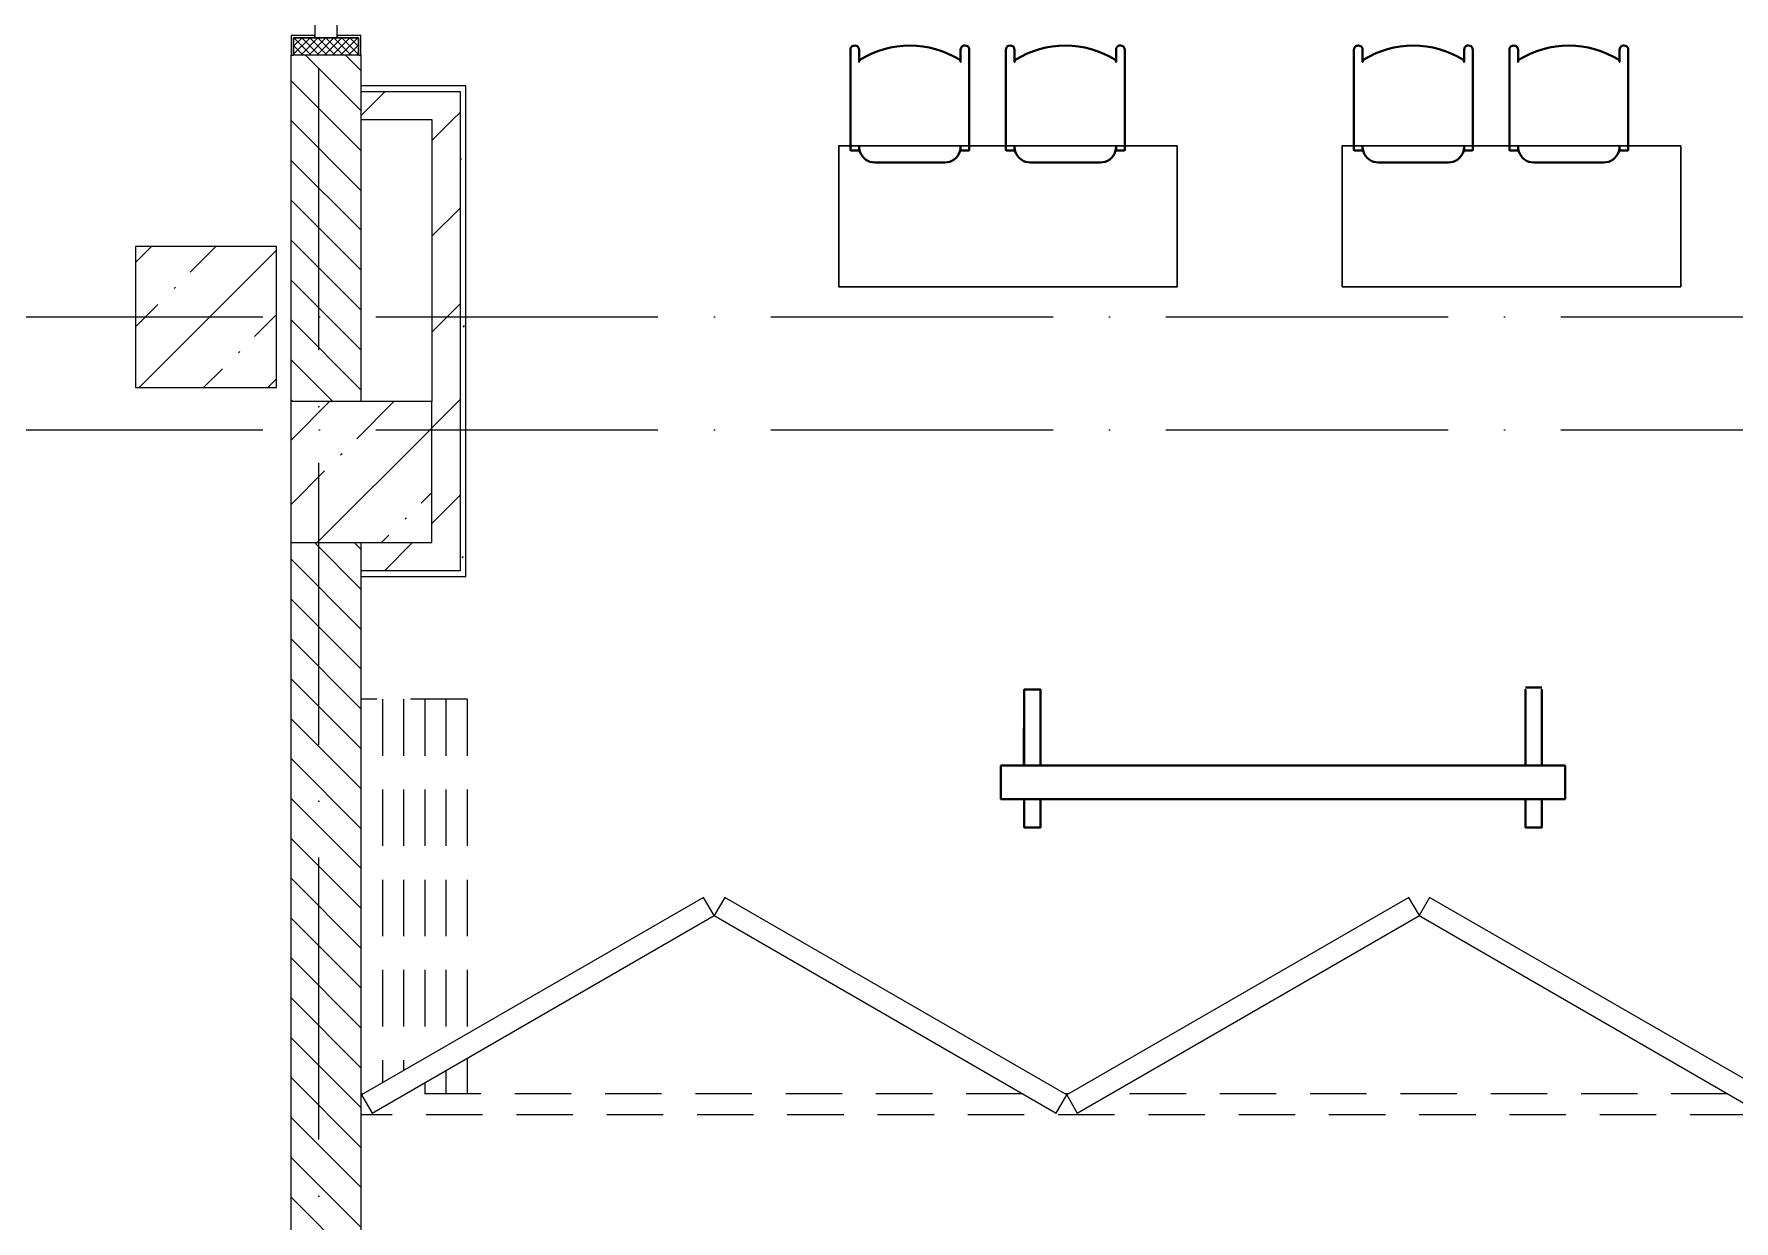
# Model space of a CAD drawing. Header units: millimetres. Extents: x -6467 to 105918, y -7090 to 92481.
# Drawn here: x 92340 to 98366, y 40025 to 44235 of the extents above; entities that cross this region are included whole.
import ezdxf

# ---------------------------------------------------------------- set-up
doc = ezdxf.new("R2010")
doc.units = ezdxf.units.MM
doc.linetypes.add('200_ШТРИХ__ш1_п0_6_', pattern=[320, 200, -120])
doc.linetypes.add('50_200_ШТРИХ_1Т_ш5_п1_п1_', pattern=[1400, 1000, -200, 0, -200])
for name, color, linetype, lineweight in [('A-DOOR', 7, 'Continuous', 9), ('A-DOOR-2', 7, 'Continuous', 5), ('A-DOOR-3', 7, '200_ШТРИХ__ш1_п0_6_', 5), ('A-DOOR-FRAM', 7, 'Continuous', 9), ('A-DOOR-FRAM-2', 7, 'Continuous', 5), ('A-WALL', 7, 'Continuous', 5), ('A-WALL-FNSH-1', 7, 'Continuous', 5), ('I-WALL', 7, 'Continuous', 5), ('S-COLS', 7, 'Continuous', 9), ('S-COLS-1', 7, 'Continuous', 5)]:
    doc.layers.add(name, color=color, linetype=linetype, lineweight=lineweight)
for name, color, linetype, lineweight, true_color in [('A-GENM-1', 7, 'Continuous', 9, 0xaaaaaa), ('I-WALL-1', 7, 'Continuous', 5, 0x787878), ('мебель 2 этаж-1', 7, 'Continuous', 40, 0xaaaaaa), ('Оси-3', 7, '50_200_ШТРИХ_1Т_ш5_п1_п1_', 9, 0xaaaaaa), ('ТХ_функционал-2', 7, 'Continuous', 40, 0xaaaaaa), ('ТХ_функционал-4', 7, 'Continuous', 20, 0xaaaaaa), ('ТХ_функционал-9', 7, 'Continuous', 30, 0xaaaaaa)]:
    doc.layers.add(name, color=color, linetype=linetype, lineweight=lineweight, true_color=true_color)
pattern_1 = [(135, (0, 0), (-70.71068, -70.71068), [])]
pattern_2 = [(0, (0, 0), (406.4, 101.6), [6.706, -298.094, 6.706, -298.094, -1625.6]), (0, (0, 0), (406.4, 101.6), [-609.6, 6.706, -602.894, 6.706, -298.094, -711.2]), (0, (0, 0), (406.4, 101.6), [-1524, 6.706, -196.494, 6.706, -501.294]), (120, (152.4, 50.8), (-291.18818, 301.15272), [6.706, -298.094, 6.706, -298.094, -1625.6]), (120, (152.4, 50.8), (-291.18818, 301.15272), [-609.6, 6.706, -602.894, 6.706, -298.094, -711.2]), (120, (152.4, 50.8), (-291.18818, 301.15272), [-1524, 6.706, -196.494, 6.706, -501.294]), (240, (203.2, 254), (-115.21182, -402.75272), [6.706, -298.094, 6.706, -298.094, -1625.6]), (240, (203.2, 254), (-115.21182, -402.75272), [-609.6, 6.706, -602.894, 6.706, -298.094, -711.2]), (240, (203.2, 254), (-115.21182, -402.75272), [-1524, 6.706, -196.494, 6.706, -501.294])]
pattern_3 = [(45, (0, 0), (-169.7056, 169.7056), [])]

# ---------------------------------------------------------------- blocks, each defined once
blk = doc.blocks.new('DOR__перегородка__Прямоугольная - Вн_ДПГ_7150х3600h-18482238-АИ_План этажа Радиаторы_2')
at = {"layer": 'A-DOOR-3'}
for p, q in [((0, 0), (7150, 0)), ((2306.7, -75), (4493.8, -75)), ((4643.8, -75), (4655, -75)), ((4805.7, -75), (6993.2, -75)), ((6775.2, -200.9), (6775.2, -75)), ((6850.2, -157.6), (6850.2, -75)), ((6925.2, -114.3), (6925.2, -75)), ((7075.2, -1474.2), (7075.2, -114.3)), ((7143.2, -75), (7150, -75)), ((7000.2, -1474.2), (7000.2, -157.6)), ((6925.2, -1474.2), (6925.2, -200.9)), ((6775.2, -1474.2), (6775.2, -287.5)), ((6850.2, -1474.2), (6850.2, -244.2)), ((6775.2, -1474.2), (7150, -1474.2))]:
    blk.add_line(p, q, dxfattribs=at)
at = {"layer": 'A-DOOR-FRAM'}
for p, q in [((3400.8, -706.9), (2188.4, -6.7)), ((4612.1, -6.7), (3399.7, -706.9)), ((4649.6, -71.7), (4612.1, -6.7)), ((4686.7, -6.7), (4649.2, -71.7)), ((5899.1, -706.9), (4686.7, -6.7)), ((7111.4, -6.7), (5899.1, -706.9)), ((7148.9, -71.7), (7111.4, -6.7)), ((2150.9, -71.7), (3363.3, -771.8)), ((3437.3, -771.8), (4649.6, -71.7)), ((4649.2, -71.7), (5861.6, -771.8)), ((5936.6, -771.8), (7148.9, -71.7)), ((3363.3, -771.8), (3400.8, -706.9)), ((3399.7, -706.9), (3437.3, -771.8)), ((5861.6, -771.8), (5899.1, -706.9)), ((5899.1, -706.9), (5936.6, -771.8))]:
    blk.add_line(p, q, dxfattribs=at)
blk = doc.blocks.new('BSC_Колонна _Прямоугольная - 500х500-V323-АИ_План этажа Радиаторы_2')
at = {"layer": 'S-COLS-1'}
h = blk.add_hatch(dxfattribs=at)
h.set_pattern_fill('FP_219', color=256, style=0, pattern_type=2)
h.set_pattern_definition([(45, (-93500, -42681.04), (-228.0985, 228.0985), []), (45, (-93271.9, -42681.04), (-228.0985, 228.0985), [403.225, -80.645, 6.706, -73.939])])
h.paths.add_polyline_path([(-250, -250), (250, -250), (250, 250), (-250, 250)])
for p, q in [((250, 250), (-250, 250)), ((-250, 250), (-250, -250)), ((250, -250), (250, 250)), ((-250, -250), (250, -250))]:
    blk.add_line(p, q, dxfattribs=at)
blk = doc.blocks.new('BSC_Колонна _Прямоугольная - 500х500-V329-АИ_План этажа Радиаторы_2')
at = {"layer": 'S-COLS-1'}
h = blk.add_hatch(dxfattribs=at)
h.set_pattern_fill('FP_224', color=256, style=0, pattern_type=2)
h.set_pattern_definition([(45, (-92950, -43231.04), (-228.0985, 228.0985), []), (45, (-92721.9, -43231.04), (-228.0985, 228.0985), [403.225, -80.645, 6.706, -73.939])])
h.paths.add_polyline_path([(-250, -250), (250, -250), (250, 250), (-250, 250)])
for p, q in [((250, 250), (-250, 250)), ((-250, 250), (-250, -250)), ((250, -250), (250, 250)), ((-250, -250), (250, -250))]:
    blk.add_line(p, q, dxfattribs=at)
blk = doc.blocks.new('110_Дверь_СКБ_2Ст_Наружная1 - СОШ_Д-07_1760_1440_х2400мм_Все учебные помещения_ читальные залы_EIW30-25547983-АИ_План этажа Радиаторы_2')
at = {"layer": 'A-DOOR-2'}
h = blk.add_hatch(dxfattribs=at)
h.set_pattern_fill('FP_120', color=256, style=0, pattern_type=2)
h.set_pattern_definition([(135, (1456.41, 189.685), (-14.14214, -14.14214), []), (225, (1456.41, 189.685), (14.14214, -14.14214), [])])
h.paths.add_polyline_path([(839.5, -115), (899.5, -115), (899.5, 115), (839.5, 115)])
at = {"layer": 'A-DOOR-FRAM-2'}
h = blk.add_hatch(dxfattribs=at)
h.set_pattern_fill('FP_121', color=256, style=0, pattern_type=2)
h.set_pattern_definition([(45, (-666.384, 189.685), (-14.1421, 14.1421), []), (135, (-666.384, 189.685), (-14.1421, -14.1421), [])])
h.paths.add_polyline_path([(-860.5, -115), (-800.5, -115), (-800.5, 115), (-860.5, 115)])
at = {"layer": 'A-DOOR'}
for p, q in [((-750.5, 990), (-750.5, 40)), ((-700.5, 990), (-750.5, 990)), ((-700.5, 40), (-700.5, 990)), ((789.5, 630), (739.5, 630)), ((739.5, 630), (739.5, 40)), ((789.5, 40), (789.5, 630)), ((-750.5, 40), (-700.5, 40)), ((739.5, 40), (789.5, 40))]:
    blk.add_line(p, q, dxfattribs=at)
at = {"layer": 'A-DOOR-2'}
for p, q in [((-792.5, 123), (-862.5, 123)), ((-862.5, 123), (-862.5, 115)), ((-792.5, 40), (-792.5, 123)), ((901.5, 123), (831.5, 123)), ((831.5, 123), (831.5, 40)), ((901.5, 115), (901.5, 123)), ((-862.5, 115), (-800.5, 115)), ((-800.5, 115), (-800.5, 40)), ((839.5, 40), (839.5, 115)), ((839.5, 115), (901.5, 115)), ((-800.5, 40), (-792.5, 40)), ((831.5, 40), (839.5, 40)), ((-792.5, -40), (-800.5, -40)), ((-800.5, -40), (-800.5, -115)), ((-792.5, -123), (-792.5, -40)), ((839.5, -40), (831.5, -40)), ((831.5, -40), (831.5, -123)), ((839.5, -115), (839.5, -40)), ((-862.5, -115), (-862.5, -123)), ((-800.5, -115), (-862.5, -115)), ((901.5, -115), (839.5, -115)), ((901.5, -123), (901.5, -115)), ((-862.5, -123), (-792.5, -123)), ((831.5, -123), (901.5, -123))]:
    blk.add_line(p, q, dxfattribs=at)
for centre, radius, start, end in [((-750.5, 40), 950, 0, 90), ((789.5, 40), 590, 90, 180)]:
    blk.add_arc(centre, radius, start, end, dxfattribs=at)
at = {"layer": 'A-DOOR-FRAM'}
for p, q in [((-800.5, 115), (-860.5, 115)), ((-860.5, 115), (-860.5, -115)), ((-800.5, -115), (-800.5, 115)), ((899.5, 115), (839.5, 115)), ((839.5, 115), (839.5, -115)), ((899.5, -115), (899.5, 115)), ((-750.5, 40), (-800.5, 40)), ((-800.5, 40), (-800.5, -40)), ((-750.5, -10), (-750.5, 40)), ((789.5, 40), (789.5, -10)), ((839.5, 40), (789.5, 40)), ((839.5, -40), (839.5, 40)), ((-800.5, -40), (-740.5, -40)), ((-740.5, -10), (-750.5, -10)), ((-740.5, -40), (-740.5, -10)), ((789.5, -10), (779.5, -10)), ((779.5, -10), (779.5, -40)), ((779.5, -40), (839.5, -40)), ((-860.5, -115), (-800.5, -115)), ((839.5, -115), (899.5, -115))]:
    blk.add_line(p, q, dxfattribs=at)
blk = doc.blocks.new('АР_Перемычка1 - АР_Перемычка-25547967-АИ_План этажа Радиаторы_2')
at = {"layer": 'A-GENM-1'}
blk.add_line((-350, -125), (-343, -125), dxfattribs=at)
blk = doc.blocks.new('мебель 2 этаж-28800768-АИ_План этажа Радиаторы_2')
at = {"layer": 'ТХ_функционал-2'}
blk.add_line((99889.5, 43631.7), (99947.4, 43631.7), dxfattribs=at)
at = {"layer": 'ТХ_функционал-2', "flags": 128}
for points in [[(97497.3, 45893.8), (97497.3, 45538.9), (97498.1, 45537), (97500.1, 45536.2), (97525.2, 45536.2), (97527.2, 45537), (97528, 45538.9), (97528, 45550.1), (97528.7, 45541.3), (97530.7, 45532.8), (97534, 45524.9), (97538.6, 45517.3), (97544.3, 45510.6), (97550.9, 45505), (97558.5, 45500.4), (97566.6, 45497), (97575.1, 45495), (97583.8, 45494.3), (97832.2, 45494.3), (97840.9, 45495), (97849.4, 45497), (97857.3, 45500.3), (97865.5, 45505.2), (97871.6, 45510.6), (97877.4, 45517.4), (97881.9, 45524.7), (97885.2, 45532.6), (97887.3, 45541.7), (97888, 45550.1), (97888, 45538.9), (97888.8, 45537), (97890.8, 45536.2), (97915.9, 45536.2), (97917.9, 45537), (97918.7, 45538.9), (97918.7, 45893.8), (97917.9, 45898.6), (97915.8, 45902.8), (97912.3, 45906.3), (97908.1, 45908.4), (97903.3, 45909.2), (97898.7, 45908.5), (97894.2, 45906.2), (97890.9, 45902.8), (97888.7, 45898.5), (97888, 45893.8), (97888, 45850.8), (97887.4, 45854.2), (97886, 45856.8), (97883.6, 45858.9), (97864, 45870.3), (97844, 45880), (97821.3, 45889.2), (97799.4, 45896.3), (97776.8, 45902), (97754, 45906), (97732, 45908.3), (97708, 45909.2), (97684.6, 45908.4), (97661.9, 45906), (97639.3, 45902), (97616.9, 45896.4), (97594.7, 45889.2), (97573.2, 45880.6), (97552.2, 45870.3), (97532.4, 45858.9), (97530.1, 45856.9), (97528.5, 45854.1), (97528, 45851), (97528, 45893.8), (97527.2, 45898.6), (97525, 45902.9), (97521.7, 45906.2), (97517.4, 45908.4), (97512.6, 45909.2), (97507.9, 45908.4), (97503.6, 45906.2), (97500.3, 45902.9), (97498, 45898.5)], [(98048.3, 45893.8), (98048.3, 45538.9), (98049.1, 45537), (98051.1, 45536.2), (98076.2, 45536.2), (98078.2, 45537), (98079, 45538.9), (98079, 45550.1), (98079.7, 45541.3), (98081.7, 45532.8), (98085, 45524.9), (98089.6, 45517.3), (98095.3, 45510.6), (98101.9, 45505), (98109.5, 45500.4), (98117.6, 45497), (98126.1, 45495), (98134.8, 45494.3), (98383.2, 45494.3), (98391.9, 45495), (98400.4, 45497), (98408.3, 45500.3), (98416.5, 45505.2), (98422.6, 45510.6), (98428.4, 45517.4), (98432.9, 45524.7), (98436.2, 45532.6), (98438.3, 45541.7), (98439, 45550.1), (98439, 45538.9), (98439.8, 45537), (98441.8, 45536.2), (98466.9, 45536.2), (98468.9, 45537), (98469.7, 45538.9), (98469.7, 45893.8), (98468.9, 45898.6), (98466.8, 45902.8), (98463.3, 45906.3), (98459.1, 45908.4), (98454.3, 45909.2), (98449.7, 45908.5), (98445.2, 45906.2), (98441.9, 45902.8), (98439.7, 45898.5), (98439, 45893.8), (98439, 45850.8), (98438.4, 45854.2), (98437, 45856.8), (98434.6, 45858.9), (98415, 45870.3), (98395, 45880), (98372.3, 45889.2), (98350.4, 45896.3), (98327.8, 45902), (98305, 45906), (98283, 45908.3), (98259, 45909.2), (98235.6, 45908.4), (98212.9, 45906), (98190.3, 45902), (98167.9, 45896.4), (98145.7, 45889.2), (98124.2, 45880.6), (98103.2, 45870.3), (98083.4, 45858.9), (98081.1, 45856.9), (98079.5, 45854.1), (98079, 45851), (98079, 45893.8), (98078.2, 45898.6), (98076, 45902.9), (98072.7, 45906.2), (98068.4, 45908.4), (98063.6, 45909.2), (98058.9, 45908.4), (98054.6, 45906.2), (98051.3, 45902.9), (98049, 45898.5)], [(99281.9, 45893.8), (99281.9, 45538.9), (99282.7, 45537), (99284.7, 45536.2), (99309.8, 45536.2), (99311.8, 45537), (99312.6, 45538.9), (99312.6, 45550.1), (99313.3, 45541.3), (99315.3, 45532.8), (99318.6, 45524.9), (99323.2, 45517.3), (99328.9, 45510.6), (99335.5, 45505), (99343.1, 45500.4), (99351.2, 45497), (99359.7, 45495), (99368.4, 45494.3), (99616.8, 45494.3), (99625.5, 45495), (99634, 45497), (99641.9, 45500.3), (99650.1, 45505.2), (99656.2, 45510.6), (99662, 45517.4), (99666.5, 45524.7), (99669.8, 45532.6), (99671.9, 45541.7), (99672.6, 45550.1), (99672.6, 45538.9), (99673.4, 45537), (99675.4, 45536.2), (99700.5, 45536.2), (99702.4, 45537), (99703.3, 45538.9), (99703.3, 45893.8), (99702.5, 45898.6), (99700.3, 45902.8), (99696.9, 45906.3), (99692.6, 45908.4), (99687.9, 45909.2), (99683.3, 45908.5), (99678.8, 45906.2), (99675.5, 45902.8), (99673.3, 45898.5), (99672.6, 45893.8), (99672.6, 45850.8), (99672, 45854.2), (99670.6, 45856.8), (99668.2, 45858.9), (99648.6, 45870.3), (99628.6, 45880), (99605.9, 45889.2), (99584, 45896.3), (99561.4, 45902), (99538.6, 45906), (99516.6, 45908.3), (99492.6, 45909.2), (99469.2, 45908.4), (99446.4, 45906), (99423.9, 45902), (99401.4, 45896.4), (99379.3, 45889.2), (99357.8, 45880.6), (99336.8, 45870.3), (99316.9, 45858.9), (99314.7, 45856.9), (99313.1, 45854.1), (99312.6, 45851), (99312.6, 45893.8), (99311.8, 45898.6), (99309.6, 45902.9), (99306.2, 45906.2), (99302, 45908.4), (99297.2, 45909.2), (99292.5, 45908.4), (99288.2, 45906.2), (99284.8, 45902.9), (99282.6, 45898.5)], [(99832.9, 45893.8), (99832.9, 45538.9), (99833.7, 45537), (99835.7, 45536.2), (99860.8, 45536.2), (99862.8, 45537), (99863.6, 45538.9), (99863.6, 45550.1), (99864.3, 45541.3), (99866.3, 45532.8), (99869.6, 45524.9), (99874.2, 45517.3), (99879.9, 45510.6), (99886.5, 45505), (99894.1, 45500.4), (99902.2, 45497), (99910.7, 45495), (99919.4, 45494.3), (100167.8, 45494.3), (100176.5, 45495), (100185, 45497), (100192.9, 45500.3), (100201.1, 45505.2), (100207.2, 45510.6), (100213, 45517.4), (100217.5, 45524.7), (100220.8, 45532.6), (100222.9, 45541.7), (100223.6, 45550.1), (100223.6, 45538.9), (100224.4, 45537), (100226.4, 45536.2), (100251.5, 45536.2), (100253.4, 45537), (100254.3, 45538.9), (100254.3, 45893.8), (100253.5, 45898.6), (100251.3, 45902.8), (100247.9, 45906.3), (100243.6, 45908.4), (100238.9, 45909.2), (100234.3, 45908.5), (100229.8, 45906.2), (100226.5, 45902.8), (100224.3, 45898.5), (100223.6, 45893.8), (100223.6, 45850.8), (100223, 45854.2), (100221.6, 45856.8), (100219.2, 45858.9), (100199.6, 45870.3), (100179.6, 45880), (100156.9, 45889.2), (100135, 45896.3), (100112.4, 45902), (100089.6, 45906), (100067.6, 45908.3), (100043.6, 45909.2), (100020.2, 45908.4), (99997.4, 45906), (99974.9, 45902), (99952.4, 45896.4), (99930.3, 45889.2), (99908.8, 45880.6), (99887.8, 45870.3), (99867.9, 45858.9), (99865.7, 45856.9), (99864.1, 45854.1), (99863.6, 45851), (99863.6, 45893.8), (99862.8, 45898.6), (99860.6, 45902.9), (99857.2, 45906.2), (99853, 45908.4), (99848.2, 45909.2), (99843.5, 45908.4), (99839.2, 45906.2), (99835.8, 45902.9), (99833.6, 45898.5)], [(99889.5, 43355.3), (99889.5, 43624.9)], [(100030.4, 43355.3), (98030.4, 43355.3), (98030.4, 43236.6), (100030.4, 43236.6)], [(98113.4, 43236.6), (98113.4, 43135.8), (98171.4, 43135.8), (98171.4, 43236.6), (98171.4, 43135.8), (98113.4, 43135.8)], [(99947.4, 43236.6), (99947.4, 43135.8), (99889.5, 43135.8), (99889.5, 43236.6), (99889.5, 43135.8), (99947.4, 43135.8)]]:
    blk.add_lwpolyline(points, close=True, dxfattribs=at)
for points in [[(98112.4, 43355.3), (98113.4, 43624.9), (98113.4, 43355.3)], [(98171.4, 43624.9), (98171.4, 43355.3), (98171.4, 43624.9), (98113.4, 43624.9)], [(99948.5, 43355.3), (99947.4, 43624.9), (99947.4, 43355.3)]]:
    blk.add_lwpolyline(points, dxfattribs=at)
at = {"layer": 'ТХ_функционал-4'}
for p, q in [((99947.4, 43631.7), (99889.5, 43631.7)), ((98171.4, 43624.9), (98113.4, 43624.9))]:
    blk.add_line(p, q, dxfattribs=at)
at = {"layer": 'ТХ_функционал-9', "flags": 128}
for points in [[(98655.9, 45553.5), (97455.9, 45553.5), (97455.9, 45053.5), (98655.9, 45053.5)], [(100440.5, 45553.5), (99240.5, 45553.5), (99240.5, 45053.5), (100440.5, 45053.5)]]:
    blk.add_lwpolyline(points, close=True, dxfattribs=at)

msp = doc.modelspace()

# ---------------------------------------------------------------- hatches: boundary and pattern name
at = {"layer": 'I-WALL'}
h = msp.add_hatch(dxfattribs=at)
h.set_pattern_fill('FP_2', color=256, style=0, pattern_type=2)
h.set_pattern_definition(pattern_1)
h.paths.add_polyline_path([(93250, 42931), (93500, 42931), (93498, 44159), (93250, 44159)])
h.paths.add_polyline_path([(93250, 45921), (93500, 45923), (93498, 46281), (93250, 46281), (93250, 45923)])
h = msp.add_hatch(dxfattribs=at)
h.set_pattern_fill('FP_5', color=256, style=0, pattern_type=2)
h.set_pattern_definition(pattern_3)
h.paths.add_polyline_path([(93750, 43931), (93850, 43931), (93850, 44031), (93500, 44031), (93500, 43931)])
h = msp.add_hatch(dxfattribs=at)
h.set_pattern_fill('FP_5', color=256, style=0, pattern_type=2)
h.set_pattern_definition(pattern_3)
h.paths.add_polyline_path([(93850, 42431), (93850, 43931), (93750, 43931), (93750, 42431)])
h = msp.add_hatch(dxfattribs=at)
h.set_pattern_fill('FP_2', color=256, style=0, pattern_type=2)
h.set_pattern_definition(pattern_1)
h.paths.add_polyline_path([(93250, -1419), (93500, -1419), (93498, -931), (93250, -931)])
h.paths.add_polyline_path([(93490, 831), (93490, 833), (93500, 833), (93498, 1081), (93250, 1081), (93252, 833), (93430, 831)])
h.paths.add_polyline_path([(93250, 1581), (93500, 1581), (93500, 5281), (93250, 5281), (93250, 2503.7)])
h.paths.add_polyline_path([(93500, 5981), (93500, 6271), (93250, 6271), (93250, 5981), (93415, 5981)])
h.paths.add_polyline_path([(93500, 6971), (93500, 7081), (93250, 7081), (93250, 6971), (93415, 6971)])
h.paths.add_polyline_path([(93391.9, 7581), (93500, 7581), (93498, 8044), (93250, 8044), (93252, 7581), (93260, 7581)])
h.paths.add_polyline_path([(93490, 9806), (93490, 9808), (93500, 9808), (93498, 10081), (93250, 10081), (93252, 9808), (93430, 9806)])
h.paths.add_polyline_path([(93464.7, 10581), (93500, 10581), (93500, 16081), (93250, 16081), (93250, 10581)])
h.paths.add_polyline_path([(93500, 16581), (93498, 17069), (93250, 17069), (93250, 16581), (93431.2, 16581)])
h.paths.add_polyline_path([(93250, 18831), (93500, 18833), (93498, 19081), (93250, 19081), (93250, 18833)])
h.paths.add_polyline_path([(93250, 19581), (93500, 19581), (93500, 25081), (93250, 25081), (93250, 25029.5)])
h.paths.add_polyline_path([(93298.3, 25581), (93500, 25581), (93498, 26069), (93250, 26069), (93252, 25581), (93297.9, 25581)])
h.paths.add_polyline_path([(93252, 27831), (93252, 27833), (93500, 27833), (93500, 28081), (93250, 28081), (93250, 27831)])
h.paths.add_polyline_path([(93250, 28581), (93500, 28581), (93500, 34081), (93250, 34081), (93250, 30660.9)])
h.paths.add_polyline_path([(93252, 34581), (93500, 34581), (93498, 35069), (93250, 35069), (93250, 34581)])
h.paths.add_polyline_path([(93500, 36831), (93500, 37081), (93250, 37081), (93252, 36833), (93498, 36831)])
h.paths.add_polyline_path([(93323.7, 37581), (93500, 37581), (93500, 42431), (93250, 42431), (93250, 37581), (93320.9, 37581)])
h = msp.add_hatch(dxfattribs=at)
h.set_pattern_fill('FP_5', color=256, style=0, pattern_type=2)
h.set_pattern_definition(pattern_3)
h.paths.add_polyline_path([(93750, 42331), (93850, 42331), (93850, 42431), (93500, 42431), (93500, 42331)])
at = {"layer": 'I-WALL-1'}
h = msp.add_hatch(dxfattribs=at)
h.set_pattern_fill('FP_3', color=256, style=0, pattern_type=2)
h.set_pattern_definition(pattern_2)
h.paths.add_polyline_path([(93850, 44031), (93870, 44031), (93870, 44051), (93500, 44051), (93500, 44031)])
h = msp.add_hatch(dxfattribs=at)
h.set_pattern_fill('FP_3', color=256, style=0, pattern_type=2)
h.set_pattern_definition(pattern_2)
h.paths.add_polyline_path([(93850, 42331), (93870, 42331), (93870, 44031), (93850, 44031), (93850, 42431)])
h = msp.add_hatch(dxfattribs=at)
h.set_pattern_fill('FP_3', color=256, style=0, pattern_type=2)
h.set_pattern_definition(pattern_2)
h.paths.add_polyline_path([(93500, 42311), (93870, 42311), (93870, 42331), (93500, 42331)])

# ---------------------------------------------------------------- linework, layer by layer
at = {"layer": 'A-WALL'}
for p, q in [((93250, 44161), (93250, 42931)), ((93500, 42931), (93500, 44161)), ((93500, 44031), (93850, 44031)), ((93850, 44031), (93850, 42331)), ((93250, 42431), (93250, 37581)), ((93500, 37581), (93500, 42431)), ((93850, 42331), (93500, 42331))]:
    msp.add_line(p, q, dxfattribs=at)
at = {"layer": 'A-WALL-FNSH-1'}
for p, q in [((93870, 44051), (93500, 44051)), ((93870, 42311), (93870, 44051)), ((93500, 43931), (93750, 43931)), ((93750, 43931), (93750, 42931)), ((93500, 42311), (93870, 42311))]:
    msp.add_line(p, q, dxfattribs=at)
at = {"layer": 'Оси-3'}
for p, q in [((93350, -5889.7), (93350, 91281)), ((66949.8, 43231), (104718, 43231)), ((66949.8, 42831), (104718, 42831))]:
    msp.add_line(p, q, dxfattribs=at)

# ---------------------------------------------------------------- block references
at = {"layer": 'A-DOOR-2'}
for name, p, rotation in [('110_Дверь_СКБ_2Ст_Наружная1 - СОШ_Д-07_1760_1440_х2400мм_Все учебные помещения_ читальные залы_EIW30-25547983-АИ_План этажа Радиаторы_2', (93375, 45021.5), 89.9999999999999), ('DOR__перегородка__Прямоугольная - Вн_ДПГ_7150х3600h-18482238-АИ_План этажа Радиаторы_2', (100650, 40401), 180)]:
    msp.add_blockref(name, p, dxfattribs=dict(at, rotation=rotation))
at = {"layer": 'A-GENM-1', "rotation": 89.9999999999999}
msp.add_blockref('АР_Перемычка1 - АР_Перемычка-25547967-АИ_План этажа Радиаторы_2', (93375, 44161), dxfattribs=at)
at = {"layer": 'S-COLS'}
for name, p in [('BSC_Колонна _Прямоугольная - 500х500-V329-АИ_План этажа Радиаторы_2', (92950, 43231)), ('BSC_Колонна _Прямоугольная - 500х500-V323-АИ_План этажа Радиаторы_2', (93500, 42681))]:
    msp.add_blockref(name, p, dxfattribs=at)
at = {"layer": 'мебель 2 этаж-1'}
msp.add_blockref('мебель 2 этаж-28800768-АИ_План этажа Радиаторы_2', (-2263.5, -1715.2), dxfattribs=at)

doc.saveas('drawing.dxf')
